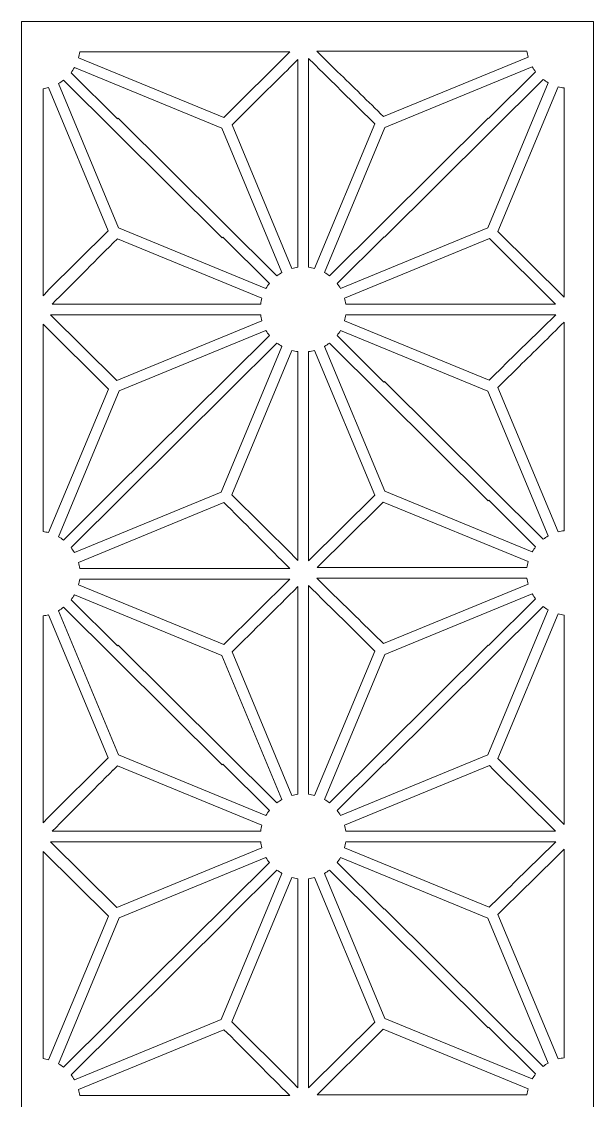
# Model space of a CAD drawing. Header units: centimetres. Extents: x -9 to 6.6, y -13.7 to 14.
# Drawn here: x -8.95 to -1.61, y 0.12 to 13.98 of the extents above; entities that cross this region are included whole.
import ezdxf

# ---------------------------------------------------------------- set-up
doc = ezdxf.new("R2010")
doc.units = ezdxf.units.CM
doc.header["$MEASUREMENT"] = 0
doc.layers.add('layer 1', color=7, linetype='Continuous')

msp = doc.modelspace()

# ---------------------------------------------------------------- linework, layer by layer
at = {"layer": 'layer 1', "color": 177, "lineweight": 9}
for points, knots in [([(-1.61129, 13.97715), (-1.61129, 13.97715), (-1.61129, 13.97714), (-1.61129, 13.97714), (-1.61129, 13.97714), (-1.61129, 13.97714), (-1.61129, 13.21276), (-1.61129, 13.21276), (-1.61129, 13.21276), (-1.61129, 13.21276), (-1.61129, 13.10754), (-1.61129, 13.10754), (-1.61129, 13.10754), (-1.61129, 13.10754), (-1.61129, 12.75012), (-1.61129, 12.75012), (-1.61129, 12.75012), (-1.61129, 12.75012), (-1.61129, 10.67243), (-1.61129, 10.67243), (-1.61129, 10.67243), (-1.61129, 10.67243), (-1.61129, 10.47246), (-1.61129, 10.47246), (-1.61129, 10.47246), (-1.61129, 10.47246), (-1.61129, 10.06116), (-1.61129, 10.06116), (-1.61129, 10.06116), (-1.61129, 10.06116), (-1.61129, 9.86755), (-1.61129, 9.86755), (-1.61129, 9.86755), (-1.61129, 9.86755), (-1.61129, 7.80981), (-1.61129, 7.80981), (-1.61129, 7.80981), (-1.61129, 7.80981), (-1.61129, 7.4524), (-1.61129, 7.4524), (-1.61129, 7.4524), (-1.61129, 7.4524), (-1.61129, 7.34716), (-1.61129, 7.34716), (-1.61129, 7.34716), (-1.61129, 7.34716), (-1.61129, 6.4402), (-1.61129, 6.4402), (-1.61129, 6.4402), (-1.61129, 6.4402), (-1.61129, 6.33498), (-1.61129, 6.33498), (-1.61129, 6.33498), (-1.61129, 6.33498), (-1.61129, 5.97756), (-1.61129, 5.97756), (-1.61129, 5.97756), (-1.61129, 5.97756), (-1.61129, 3.89988), (-1.61129, 3.89988), (-1.61129, 3.89988), (-1.61129, 3.89988), (-1.61129, 3.69991), (-1.61129, 3.69991), (-1.61129, 3.69991), (-1.61129, 3.69991), (-1.61129, 3.28861), (-1.61129, 3.28861), (-1.61129, 3.28861), (-1.61129, 3.28861), (-1.61129, 3.095), (-1.61129, 3.095), (-1.61129, 3.095), (-1.61129, 3.095), (-1.61129, 1.03726), (-1.61129, 1.03726), (-1.61129, 1.03726), (-1.61129, 1.03726), (-1.61129, 0.67984), (-1.61129, 0.67984), (-1.61129, 0.67984), (-1.61129, 0.67984), (-1.61129, 0.57461), (-1.61129, 0.57461), (-1.61129, 0.57461), (-1.61129, 0.57461), (-1.61129, -0.33235), (-1.61129, -0.33235), (-1.61129, -0.33235), (-1.61129, -0.33235), (-1.61129, -0.43758), (-1.61129, -0.43758), (-1.61129, -0.43758), (-1.61129, -0.43758), (-1.61129, -0.795), (-1.61129, -0.795), (-1.61129, -0.795), (-1.61129, -0.795), (-1.61129, -2.87268), (-1.61129, -2.87268), (-1.61129, -2.87268), (-1.61129, -2.87268), (-1.61129, -3.07265), (-1.61129, -3.07265), (-1.61129, -3.07265), (-1.61129, -3.07265), (-1.61129, -3.48395), (-1.61129, -3.48395), (-1.61129, -3.48395), (-1.61129, -3.48395), (-1.61129, -3.67756), (-1.61129, -3.67756), (-1.61129, -3.67756), (-1.61129, -3.67756), (-1.61129, -5.7353), (-1.61129, -5.7353), (-1.61129, -5.7353), (-1.61129, -5.7353), (-1.61129, -6.09272), (-1.61129, -6.09272), (-1.61129, -6.09272), (-1.61129, -6.09272), (-1.61129, -6.19795), (-1.61129, -6.19795), (-1.61129, -6.19795), (-1.61129, -6.19795), (-1.61129, -7.10491), (-1.61129, -7.10491), (-1.61129, -7.10491), (-1.61129, -7.10491), (-1.61129, -7.21014), (-1.61129, -7.21014), (-1.61129, -7.21014), (-1.61129, -7.21014), (-1.61129, -7.56755), (-1.61129, -7.56755), (-1.61129, -7.56755), (-1.61129, -7.56755), (-1.61129, -9.64524), (-1.61129, -9.64524), (-1.61129, -9.64524), (-1.61129, -9.64524), (-1.61129, -9.84521), (-1.61129, -9.84521), (-1.61129, -9.84521), (-1.61129, -9.84521), (-1.61129, -10.26286), (-1.61129, -10.26286), (-1.61129, -10.26286), (-1.61129, -10.26286), (-1.61129, -10.45647), (-1.61129, -10.45647), (-1.61129, -10.45647), (-1.61129, -10.45647), (-1.61129, -12.51421), (-1.61129, -12.51421), (-1.61129, -12.51421), (-1.61129, -12.51421), (-1.61129, -12.87163), (-1.61129, -12.87163), (-1.61129, -12.87163), (-1.61129, -12.87163), (-1.61129, -12.97686), (-1.61129, -12.97686), (-1.61129, -12.97686), (-1.61129, -12.97686), (-1.61129, -13.65199), (-1.61129, -13.65199), (-1.61129, -13.65199), (-1.61129, -13.65199), (-1.61129, -13.65199), (-1.61129, -13.65199), (-1.61129, -13.65199), (-1.61129, -13.65199), (-2.63733, -13.65199), (-2.63733, -13.65199), (-2.63733, -13.65199), (-2.63733, -13.65199), (-2.63733, -13.65199), (-2.63733, -13.65199), (-2.63733, -13.65199), (-2.63733, -13.65199), (-5.00861, -13.65199), (-5.00861, -13.65199), (-5.00861, -13.65199), (-5.00861, -13.65199), (-5.00861, -13.65199), (-5.00861, -13.65199), (-5.00861, -13.65199), (-5.00861, -13.65199), (-5.21008, -13.65199), (-5.21008, -13.65199), (-5.21008, -13.65199), (-5.21008, -13.65199), (-5.21008, -13.65199), (-5.21008, -13.65199), (-5.21008, -13.65199), (-5.21008, -13.65199), (-5.45166, -13.65199), (-5.45166, -13.65199), (-5.45166, -13.65199), (-5.45166, -13.65199), (-5.45166, -13.65199), (-5.45166, -13.65199), (-5.45166, -13.65199), (-5.45166, -13.65199), (-5.65392, -13.65199), (-5.65392, -13.65199), (-5.65392, -13.65199), (-5.65392, -13.65199), (-5.65392, -13.65199), (-5.65392, -13.65199), (-5.65392, -13.65199), (-5.65392, -13.65199), (-8.06065, -13.65199), (-8.06065, -13.65199), (-8.06065, -13.65199), (-8.06065, -13.65199), (-8.06065, -13.65199), (-8.06065, -13.65199), (-8.06065, -13.65199), (-8.06065, -13.65199), (-8.95458, -13.65199), (-8.95458, -13.65199), (-8.95458, -13.65199), (-8.95458, -13.65199), (-8.95458, -13.65199), (-8.95458, -13.65199), (-8.95458, -13.65199), (-8.95458, -13.65199), (-8.95458, -12.78123), (-8.95458, -12.78123), (-8.95458, -12.78123), (-8.95458, -12.78123), (-8.95458, -10.34412), (-8.95458, -10.34412), (-8.95458, -10.34412), (-8.95458, -10.34412), (-8.95458, -10.13921), (-8.95458, -10.13921), (-8.95458, -10.13921), (-8.95458, -10.13921), (-8.95458, -10.11403), (-8.95458, -10.11403), (-8.95458, -10.11403), (-8.95458, -10.11403), (-8.95458, -9.97725), (-8.95458, -9.97725), (-8.95458, -9.97725), (-8.95458, -9.97725), (-8.95458, -9.95568), (-8.95458, -9.95568), (-8.95458, -9.95568), (-8.95458, -9.95568), (-8.95458, -9.76189), (-8.95458, -9.76189), (-8.95458, -9.76189), (-8.95458, -9.76189), (-8.95458, -7.32117), (-8.95458, -7.32117), (-8.95458, -7.32117), (-8.95458, -7.32117), (-8.95458, -6.00232), (-8.95458, -6.00232), (-8.95458, -6.00232), (-8.95458, -6.00232), (-8.95458, -3.56784), (-8.95458, -3.56784), (-8.95458, -3.56784), (-8.95458, -3.56784), (-8.95458, -3.36782), (-8.95458, -3.36782), (-8.95458, -3.36782), (-8.95458, -3.36782), (-8.95458, -3.34264), (-8.95458, -3.34264), (-8.95458, -3.34264), (-8.95458, -3.34264), (-8.95458, -3.20586), (-8.95458, -3.20586), (-8.95458, -3.20586), (-8.95458, -3.20586), (-8.95458, -3.1843), (-8.95458, -3.1843), (-8.95458, -3.1843), (-8.95458, -3.1843), (-8.95458, -2.98933), (-8.95458, -2.98933), (-8.95458, -2.98933), (-8.95458, -2.98933), (-8.95458, -0.54861), (-8.95458, -0.54861), (-8.95458, -0.54861), (-8.95458, -0.54861), (-8.95458, 0.77024), (-8.95458, 0.77024), (-8.95458, 0.77024), (-8.95458, 0.77024), (-8.95458, 3.20355), (-8.95458, 3.20355), (-8.95458, 3.20355), (-8.95458, 3.20355), (-8.95458, 3.40356), (-8.95458, 3.40356), (-8.95458, 3.40356), (-8.95458, 3.40356), (-8.95458, 3.42874), (-8.95458, 3.42874), (-8.95458, 3.42874), (-8.95458, 3.42874), (-8.95458, 3.56552), (-8.95458, 3.56552), (-8.95458, 3.56552), (-8.95458, 3.56552), (-8.95458, 3.58709), (-8.95458, 3.58709), (-8.95458, 3.58709), (-8.95458, 3.58709), (-8.95458, 3.78322), (-8.95458, 3.78322), (-8.95458, 3.78322), (-8.95458, 3.78322), (-8.95458, 6.22395), (-8.95458, 6.22395), (-8.95458, 6.22395), (-8.95458, 6.22395), (-8.95458, 7.54279), (-8.95458, 7.54279), (-8.95458, 7.54279), (-8.95458, 7.54279), (-8.95458, 9.97493), (-8.95458, 9.97493), (-8.95458, 9.97493), (-8.95458, 9.97493), (-8.95458, 10.17495), (-8.95458, 10.17495), (-8.95458, 10.17495), (-8.95458, 10.17495), (-8.95458, 10.20013), (-8.95458, 10.20013), (-8.95458, 10.20013), (-8.95458, 10.20013), (-8.95458, 10.33691), (-8.95458, 10.33691), (-8.95458, 10.33691), (-8.95458, 10.33691), (-8.95458, 10.35847), (-8.95458, 10.35847), (-8.95458, 10.35847), (-8.95458, 10.35847), (-8.95458, 10.55578), (-8.95458, 10.55578), (-8.95458, 10.55578), (-8.95458, 10.55578), (-8.95458, 12.99651), (-8.95458, 12.99651), (-8.95458, 12.99651), (-8.95458, 12.99651), (-8.95458, 13.97714), (-8.95458, 13.97714), (-8.95458, 13.97714), (-8.95458, 13.97714), (-8.95458, 13.97715), (-8.95458, 13.97715), (-8.95458, 13.97715), (-8.95458, 13.97715), (-8.30877, 13.97715), (-8.30877, 13.97715), (-8.30877, 13.97715), (-8.30877, 13.97715), (-8.30877, 13.97714), (-8.30877, 13.97714), (-8.30877, 13.97714), (-8.30877, 13.97714), (-8.1534, 13.97714), (-8.1534, 13.97714), (-8.1534, 13.97714), (-8.1534, 13.97714), (-8.1534, 13.97715), (-8.1534, 13.97715), (-8.1534, 13.97715), (-8.1534, 13.97715), (-7.79361, 13.97715), (-7.79361, 13.97715), (-7.79361, 13.97715), (-7.79361, 13.97715), (-7.79361, 13.97714), (-7.79361, 13.97714), (-7.79361, 13.97714), (-7.79361, 13.97714), (-5.766, 13.97714), (-5.766, 13.97714), (-5.766, 13.97714), (-5.766, 13.97714), (-5.766, 13.97715), (-5.766, 13.97715), (-5.766, 13.97715), (-5.766, 13.97715), (-5.55712, 13.97715), (-5.55712, 13.97715), (-5.55712, 13.97715), (-5.55712, 13.97715), (-5.55712, 13.97714), (-5.55712, 13.97714), (-5.55712, 13.97714), (-5.55712, 13.97714), (-5.40683, 13.97714), (-5.40683, 13.97714), (-5.40683, 13.97714), (-5.40683, 13.97714), (-5.40683, 13.97715), (-5.40683, 13.97715), (-5.40683, 13.97715), (-5.40683, 13.97715), (-5.26914, 13.97715), (-5.26914, 13.97715), (-5.26914, 13.97715), (-5.26914, 13.97715), (-5.26914, 13.97714), (-5.26914, 13.97714), (-5.26914, 13.97714), (-5.26914, 13.97714), (-5.11029, 13.97714), (-5.11029, 13.97714), (-5.11029, 13.97714), (-5.11029, 13.97714), (-5.11029, 13.97715), (-5.11029, 13.97715), (-5.11029, 13.97715), (-5.11029, 13.97715), (-4.91513, 13.97715), (-4.91513, 13.97715), (-4.91513, 13.97715), (-4.91513, 13.97715), (-4.91513, 13.97714), (-4.91513, 13.97714), (-4.91513, 13.97714), (-4.91513, 13.97714), (-2.85423, 13.97714), (-2.85423, 13.97714), (-2.85423, 13.97714), (-2.85423, 13.97714), (-2.85423, 13.97715), (-2.85423, 13.97715), (-2.85423, 13.97715), (-2.85423, 13.97715), (-2.49444, 13.97715), (-2.49444, 13.97715), (-2.49444, 13.97715), (-2.49444, 13.97715), (-2.49444, 13.97714), (-2.49444, 13.97714), (-2.49444, 13.97714), (-2.49444, 13.97714), (-2.37151, 13.97714), (-2.37151, 13.97714), (-2.37151, 13.97714), (-2.37151, 13.97714), (-2.37151, 13.97715), (-2.37151, 13.97715), (-2.37151, 13.97715), (-2.37151, 13.97715), (-1.61129, 13.97715), (-1.61129, 13.97715)], [0, 0, 0, 0, 0.00854701, 0.00854701, 0.00854701, 0.00854701, 0.01709402, 0.01709402, 0.01709402, 0.01709402, 0.02564103, 0.02564103, 0.02564103, 0.02564103, 0.03418803, 0.03418803, 0.03418803, 0.03418803, 0.04273504, 0.04273504, 0.04273504, 0.04273504, 0.05128205, 0.05128205, 0.05128205, 0.05128205, 0.05982906, 0.05982906, 0.05982906, 0.05982906, 0.06837607, 0.06837607, 0.06837607, 0.06837607, 0.07692308, 0.07692308, 0.07692308, 0.07692308, 0.08547009, 0.08547009, 0.08547009, 0.08547009, 0.09401709, 0.09401709, 0.09401709, 0.09401709, 0.1025641, 0.1025641, 0.1025641, 0.1025641, 0.11111111, 0.11111111, 0.11111111, 0.11111111, 0.11965812, 0.11965812, 0.11965812, 0.11965812, 0.12820513, 0.12820513, 0.12820513, 0.12820513, 0.13675214, 0.13675214, 0.13675214, 0.13675214, 0.14529915, 0.14529915, 0.14529915, 0.14529915, 0.15384615, 0.15384615, 0.15384615, 0.15384615, 0.16239316, 0.16239316, 0.16239316, 0.16239316, 0.17094017, 0.17094017, 0.17094017, 0.17094017, 0.17948718, 0.17948718, 0.17948718, 0.17948718, 0.18803419, 0.18803419, 0.18803419, 0.18803419, 0.1965812, 0.1965812, 0.1965812, 0.1965812, 0.20512821, 0.20512821, 0.20512821, 0.20512821, 0.21367521, 0.21367521, 0.21367521, 0.21367521, 0.22222222, 0.22222222, 0.22222222, 0.22222222, 0.23076923, 0.23076923, 0.23076923, 0.23076923, 0.23931624, 0.23931624, 0.23931624, 0.23931624, 0.24786325, 0.24786325, 0.24786325, 0.24786325, 0.25641026, 0.25641026, 0.25641026, 0.25641026, 0.26495726, 0.26495726, 0.26495726, 0.26495726, 0.27350427, 0.27350427, 0.27350427, 0.27350427, 0.28205128, 0.28205128, 0.28205128, 0.28205128, 0.29059829, 0.29059829, 0.29059829, 0.29059829, 0.2991453, 0.2991453, 0.2991453, 0.2991453, 0.30769231, 0.30769231, 0.30769231, 0.30769231, 0.31623932, 0.31623932, 0.31623932, 0.31623932, 0.32478632, 0.32478632, 0.32478632, 0.32478632, 0.33333333, 0.33333333, 0.33333333, 0.33333333, 0.34188034, 0.34188034, 0.34188034, 0.34188034, 0.35042735, 0.35042735, 0.35042735, 0.35042735, 0.35897436, 0.35897436, 0.35897436, 0.35897436, 0.36752137, 0.36752137, 0.36752137, 0.36752137, 0.37606838, 0.37606838, 0.37606838, 0.37606838, 0.38461538, 0.38461538, 0.38461538, 0.38461538, 0.39316239, 0.39316239, 0.39316239, 0.39316239, 0.4017094, 0.4017094, 0.4017094, 0.4017094, 0.41025641, 0.41025641, 0.41025641, 0.41025641, 0.41880342, 0.41880342, 0.41880342, 0.41880342, 0.42735043, 0.42735043, 0.42735043, 0.42735043, 0.43589744, 0.43589744, 0.43589744, 0.43589744, 0.44444444, 0.44444444, 0.44444444, 0.44444444, 0.45299145, 0.45299145, 0.45299145, 0.45299145, 0.46153846, 0.46153846, 0.46153846, 0.46153846, 0.47008547, 0.47008547, 0.47008547, 0.47008547, 0.47863248, 0.47863248, 0.47863248, 0.47863248, 0.48717949, 0.48717949, 0.48717949, 0.48717949, 0.4957265, 0.4957265, 0.4957265, 0.4957265, 0.5042735, 0.5042735, 0.5042735, 0.5042735, 0.51282051, 0.51282051, 0.51282051, 0.51282051, 0.52136752, 0.52136752, 0.52136752, 0.52136752, 0.52991453, 0.52991453, 0.52991453, 0.52991453, 0.53846154, 0.53846154, 0.53846154, 0.53846154, 0.54700855, 0.54700855, 0.54700855, 0.54700855, 0.55555556, 0.55555556, 0.55555556, 0.55555556, 0.56410256, 0.56410256, 0.56410256, 0.56410256, 0.57264957, 0.57264957, 0.57264957, 0.57264957, 0.58119658, 0.58119658, 0.58119658, 0.58119658, 0.58974359, 0.58974359, 0.58974359, 0.58974359, 0.5982906, 0.5982906, 0.5982906, 0.5982906, 0.60683761, 0.60683761, 0.60683761, 0.60683761, 0.61538462, 0.61538462, 0.61538462, 0.61538462, 0.62393162, 0.62393162, 0.62393162, 0.62393162, 0.63247863, 0.63247863, 0.63247863, 0.63247863, 0.64102564, 0.64102564, 0.64102564, 0.64102564, 0.64957265, 0.64957265, 0.64957265, 0.64957265, 0.65811966, 0.65811966, 0.65811966, 0.65811966, 0.66666667, 0.66666667, 0.66666667, 0.66666667, 0.67521368, 0.67521368, 0.67521368, 0.67521368, 0.68376068, 0.68376068, 0.68376068, 0.68376068, 0.69230769, 0.69230769, 0.69230769, 0.69230769, 0.7008547, 0.7008547, 0.7008547, 0.7008547, 0.70940171, 0.70940171, 0.70940171, 0.70940171, 0.71794872, 0.71794872, 0.71794872, 0.71794872, 0.72649573, 0.72649573, 0.72649573, 0.72649573, 0.73504274, 0.73504274, 0.73504274, 0.73504274, 0.74358974, 0.74358974, 0.74358974, 0.74358974, 0.75213675, 0.75213675, 0.75213675, 0.75213675, 0.76068376, 0.76068376, 0.76068376, 0.76068376, 0.76923077, 0.76923077, 0.76923077, 0.76923077, 0.77777778, 0.77777778, 0.77777778, 0.77777778, 0.78632479, 0.78632479, 0.78632479, 0.78632479, 0.79487179, 0.79487179, 0.79487179, 0.79487179, 0.8034188, 0.8034188, 0.8034188, 0.8034188, 0.81196581, 0.81196581, 0.81196581, 0.81196581, 0.82051282, 0.82051282, 0.82051282, 0.82051282, 0.82905983, 0.82905983, 0.82905983, 0.82905983, 0.83760684, 0.83760684, 0.83760684, 0.83760684, 0.84615385, 0.84615385, 0.84615385, 0.84615385, 0.85470085, 0.85470085, 0.85470085, 0.85470085, 0.86324786, 0.86324786, 0.86324786, 0.86324786, 0.87179487, 0.87179487, 0.87179487, 0.87179487, 0.88034188, 0.88034188, 0.88034188, 0.88034188, 0.88888889, 0.88888889, 0.88888889, 0.88888889, 0.8974359, 0.8974359, 0.8974359, 0.8974359, 0.90598291, 0.90598291, 0.90598291, 0.90598291, 0.91452991, 0.91452991, 0.91452991, 0.91452991, 0.92307692, 0.92307692, 0.92307692, 0.92307692, 0.93162393, 0.93162393, 0.93162393, 0.93162393, 0.94017094, 0.94017094, 0.94017094, 0.94017094, 0.94871795, 0.94871795, 0.94871795, 0.94871795, 0.95726496, 0.95726496, 0.95726496, 0.95726496, 0.96581197, 0.96581197, 0.96581197, 0.96581197, 0.97435897, 0.97435897, 0.97435897, 0.97435897, 0.98290598, 0.98290598, 0.98290598, 0.98290598, 1, 1, 1, 1]), ([(-6.35883, 12.74433), (-6.35883, 12.74433), (-5.51002, 13.58754), (-5.51002, 13.58754), (-5.51002, 13.58754), (-5.51002, 13.58754), (-8.20802, 13.58754), (-8.20802, 13.58754), (-8.20802, 13.58754), (-8.21129, 13.56158), (-8.2164, 13.53618), (-8.2232, 13.51148), (-8.2232, 13.51148), (-8.2232, 13.51148), (-6.35883, 12.74433), (-6.35883, 12.74433)], [0, 0, 0, 0, 0.2, 0.2, 0.2, 0.2, 0.4, 0.4, 0.4, 0.4, 0.6, 0.6, 0.6, 0.6, 1, 1, 1, 1]), ([(-2.4649, 13.59786), (-2.46163, 13.57189), (-2.45653, 13.54649), (-2.44973, 13.52179), (-2.44973, 13.52179), (-2.44973, 13.52179), (-4.30819, 12.75707), (-4.30819, 12.75707), (-4.30819, 12.75707), (-4.50258, 12.95047), (-4.69893, 13.14169), (-4.89567, 13.33239), (-4.89567, 13.33239), (-4.89567, 13.33239), (-5.16289, 13.59786), (-5.16289, 13.59786), (-5.16289, 13.59786), (-5.16289, 13.59786), (-2.4649, 13.59786), (-2.4649, 13.59786)], [0, 0, 0, 0, 0.16666667, 0.16666667, 0.16666667, 0.16666667, 0.33333333, 0.33333333, 0.33333333, 0.33333333, 0.5, 0.5, 0.5, 0.5, 0.66666667, 0.66666667, 0.66666667, 0.66666667, 1, 1, 1, 1]), ([(-5.40683, 13.48952), (-5.59177, 13.30393), (-5.77901, 13.11916), (-5.96446, 12.93581), (-5.96446, 12.93581), (-5.96446, 12.93581), (-6.25217, 12.65), (-6.25217, 12.65), (-6.25217, 12.65), (-6.25217, 12.65), (-5.48339, 10.80625), (-5.48339, 10.80625), (-5.48339, 10.80625), (-5.45852, 10.813), (-5.43297, 10.81809), (-5.40683, 10.82133), (-5.40683, 10.82133), (-5.40683, 10.82133), (-5.40683, 13.48952), (-5.40683, 13.48952)], [0, 0, 0, 0, 0.16666667, 0.16666667, 0.16666667, 0.16666667, 0.33333333, 0.33333333, 0.33333333, 0.33333333, 0.5, 0.5, 0.5, 0.5, 0.66666667, 0.66666667, 0.66666667, 0.66666667, 1, 1, 1, 1]), ([(-4.86578, 13.10539), (-5.00126, 13.23817), (-5.13639, 13.37083), (-5.26914, 13.50344), (-5.26914, 13.50344), (-5.26914, 13.50344), (-5.26914, 10.82136), (-5.26914, 10.82136), (-5.26914, 10.82136), (-5.24301, 10.81811), (-5.21744, 10.81305), (-5.19257, 10.80629), (-5.19257, 10.80629), (-5.19257, 10.80629), (-4.41899, 12.66155), (-4.41899, 12.66155), (-4.41899, 12.66155), (-4.41899, 12.66155), (-4.86578, 13.10539), (-4.86578, 13.10539)], [0, 0, 0, 0, 0.16666667, 0.16666667, 0.16666667, 0.16666667, 0.33333333, 0.33333333, 0.33333333, 0.33333333, 0.5, 0.5, 0.5, 0.5, 0.66666667, 0.66666667, 0.66666667, 0.66666667, 1, 1, 1, 1]), ([(-6.38294, 12.6062), (-6.38294, 12.6062), (-8.27595, 13.38514), (-8.27595, 13.38514), (-8.27595, 13.38514), (-8.2889, 13.36262), (-8.30343, 13.34111), (-8.31937, 13.32074), (-8.31937, 13.32074), (-8.31937, 13.32074), (-7.72259, 12.7279), (-7.72259, 12.7279), (-7.72259, 12.7279), (-7.72259, 12.7279), (-7.71428, 12.73616), (-7.71428, 12.73616), (-7.71428, 12.73616), (-7.71428, 12.73616), (-5.67541, 10.71074), (-5.67541, 10.71074), (-5.67541, 10.71074), (-5.6549, 10.72657), (-5.63325, 10.741), (-5.61058, 10.75387), (-5.61058, 10.75387), (-5.61058, 10.75387), (-6.38294, 12.6062), (-6.38294, 12.6062)], [0, 0, 0, 0, 0.125, 0.125, 0.125, 0.125, 0.25, 0.25, 0.25, 0.25, 0.375, 0.375, 0.375, 0.375, 0.5, 0.5, 0.5, 0.5, 0.625, 0.625, 0.625, 0.625, 0.75, 0.75, 0.75, 0.75, 1, 1, 1, 1]), ([(-2.95704, 12.73154), (-2.95704, 12.73154), (-2.35356, 13.33104), (-2.35356, 13.33104), (-2.35356, 13.33104), (-2.3695, 13.35141), (-2.38402, 13.37293), (-2.39698, 13.39545), (-2.39698, 13.39545), (-2.39698, 13.39545), (-4.28848, 12.61713), (-4.28848, 12.61713), (-4.28848, 12.61713), (-4.28848, 12.61713), (-5.06539, 10.75389), (-5.06539, 10.75389), (-5.06539, 10.75389), (-5.04272, 10.74101), (-5.02106, 10.72659), (-5.00056, 10.71075), (-5.00056, 10.71075), (-5.00056, 10.71075), (-2.96169, 12.73616), (-2.96169, 12.73616), (-2.96169, 12.73616), (-2.96169, 12.73616), (-2.95704, 12.73154), (-2.95704, 12.73154)], [0, 0, 0, 0, 0.125, 0.125, 0.125, 0.125, 0.25, 0.25, 0.25, 0.25, 0.375, 0.375, 0.375, 0.375, 0.5, 0.5, 0.5, 0.5, 0.625, 0.625, 0.625, 0.625, 0.75, 0.75, 0.75, 0.75, 1, 1, 1, 1]), ([(-6.36954, 11.20686), (-6.36954, 11.20686), (-6.37785, 11.1986), (-6.37785, 11.1986), (-6.37785, 11.1986), (-6.37785, 11.1986), (-8.41672, 13.22401), (-8.41672, 13.22401), (-8.41672, 13.22401), (-8.43722, 13.20818), (-8.45888, 13.19375), (-8.48155, 13.18089), (-8.48155, 13.18089), (-8.48155, 13.18089), (-7.70919, 11.32856), (-7.70919, 11.32856), (-7.70919, 11.32856), (-7.70919, 11.32856), (-5.81619, 10.54962), (-5.81619, 10.54962), (-5.81619, 10.54962), (-5.80323, 10.57214), (-5.78871, 10.59366), (-5.77277, 10.61403), (-5.77277, 10.61403), (-5.77277, 10.61403), (-6.36954, 11.20686), (-6.36954, 11.20686)], [0, 0, 0, 0, 0.125, 0.125, 0.125, 0.125, 0.25, 0.25, 0.25, 0.25, 0.375, 0.375, 0.375, 0.375, 0.5, 0.5, 0.5, 0.5, 0.625, 0.625, 0.625, 0.625, 0.75, 0.75, 0.75, 0.75, 1, 1, 1, 1]), ([(-2.96828, 11.32794), (-2.96828, 11.32794), (-2.19136, 13.19121), (-2.19136, 13.19121), (-2.19136, 13.19121), (-2.21403, 13.20407), (-2.23569, 13.2185), (-2.2562, 13.23433), (-2.2562, 13.23433), (-2.2562, 13.23433), (-4.29507, 11.20892), (-4.29507, 11.20892), (-4.29507, 11.20892), (-4.29507, 11.20892), (-4.29972, 11.21354), (-4.29972, 11.21354), (-4.29972, 11.21354), (-4.29972, 11.21354), (-4.9032, 10.61403), (-4.9032, 10.61403), (-4.9032, 10.61403), (-4.88727, 10.59366), (-4.87274, 10.57215), (-4.85979, 10.54963), (-4.85979, 10.54963), (-4.85979, 10.54963), (-2.96828, 11.32794), (-2.96828, 11.32794)], [0, 0, 0, 0, 0.125, 0.125, 0.125, 0.125, 0.25, 0.25, 0.25, 0.25, 0.375, 0.375, 0.375, 0.375, 0.5, 0.5, 0.5, 0.5, 0.625, 0.625, 0.625, 0.625, 0.75, 0.75, 0.75, 0.75, 1, 1, 1, 1]), ([(-8.67921, 10.45387), (-8.67921, 10.45387), (-8.67921, 13.1142), (-8.67921, 13.1142), (-8.67921, 13.1142), (-8.65519, 13.11745), (-8.63166, 13.12224), (-8.60873, 13.12847), (-8.60873, 13.12847), (-8.60873, 13.12847), (-7.84138, 11.28817), (-7.84138, 11.28817), (-7.84138, 11.28817), (-7.84138, 11.28817), (-8.61584, 10.51986), (-8.61584, 10.51986), (-8.61584, 10.51986), (-8.61584, 10.51986), (-8.61551, 10.51856), (-8.61551, 10.51856), (-8.61551, 10.51856), (-8.61551, 10.51856), (-8.67921, 10.45387), (-8.67921, 10.45387)], [0, 0, 0, 0, 0.14285714, 0.14285714, 0.14285714, 0.14285714, 0.28571429, 0.28571429, 0.28571429, 0.28571429, 0.42857143, 0.42857143, 0.42857143, 0.42857143, 0.57142857, 0.57142857, 0.57142857, 0.57142857, 0.71428571, 0.71428571, 0.71428571, 0.71428571, 1, 1, 1, 1]), ([(-2.83883, 11.28097), (-2.83883, 11.28097), (-2.06417, 13.13883), (-2.06417, 13.13883), (-2.06417, 13.13883), (-2.03931, 13.13208), (-2.01375, 13.12699), (-1.98761, 13.12375), (-1.98761, 13.12375), (-1.98761, 13.12375), (-1.98761, 10.43537), (-1.98761, 10.43537), (-1.98761, 10.43537), (-1.98761, 10.43537), (-2.83883, 11.28097), (-2.83883, 11.28097)], [0, 0, 0, 0, 0.2, 0.2, 0.2, 0.2, 0.4, 0.4, 0.4, 0.4, 0.6, 0.6, 0.6, 0.6, 1, 1, 1, 1]), ([(-7.72295, 11.18617), (-7.72295, 11.18617), (-7.77653, 11.13263), (-7.77653, 11.13263), (-7.77653, 11.13263), (-7.77653, 11.13263), (-7.77705, 11.13388), (-7.77705, 11.13388), (-7.77705, 11.13388), (-8.03941, 10.87325), (-8.3009, 10.606), (-8.56222, 10.34722), (-8.56222, 10.34722), (-8.56222, 10.34722), (-5.88411, 10.34722), (-5.88411, 10.34722), (-5.88411, 10.34722), (-5.88085, 10.37319), (-5.87574, 10.39858), (-5.86894, 10.42329), (-5.86894, 10.42329), (-5.86894, 10.42329), (-7.72295, 11.18617), (-7.72295, 11.18617)], [0, 0, 0, 0, 0.14285714, 0.14285714, 0.14285714, 0.14285714, 0.28571429, 0.28571429, 0.28571429, 0.28571429, 0.42857143, 0.42857143, 0.42857143, 0.42857143, 0.57142857, 0.57142857, 0.57142857, 0.57142857, 0.71428571, 0.71428571, 0.71428571, 0.71428571, 1, 1, 1, 1]), ([(-2.94525, 11.18937), (-2.94525, 11.18937), (-4.80704, 10.42328), (-4.80704, 10.42328), (-4.80704, 10.42328), (-4.80024, 10.39858), (-4.79513, 10.37319), (-4.79186, 10.34722), (-4.79186, 10.34722), (-4.79186, 10.34722), (-2.09751, 10.34722), (-2.09751, 10.34722), (-2.09751, 10.34722), (-2.09751, 10.34722), (-2.94525, 11.18937), (-2.94525, 11.18937)], [0, 0, 0, 0, 0.2, 0.2, 0.2, 0.2, 0.4, 0.4, 0.4, 0.4, 0.6, 0.6, 0.6, 0.6, 1, 1, 1, 1]), ([(-7.7333, 9.36724), (-7.7333, 9.36724), (-8.58211, 10.21044), (-8.58211, 10.21044), (-8.58211, 10.21044), (-8.58211, 10.21044), (-5.88411, 10.21044), (-5.88411, 10.21044), (-5.88411, 10.21044), (-5.88085, 10.18448), (-5.87573, 10.15908), (-5.86893, 10.13438), (-5.86893, 10.13438), (-5.86893, 10.13438), (-7.7333, 9.36724), (-7.7333, 9.36724)], [0, 0, 0, 0, 0.2, 0.2, 0.2, 0.2, 0.4, 0.4, 0.4, 0.4, 0.6, 0.6, 0.6, 0.6, 1, 1, 1, 1]), ([(-2.95018, 9.37032), (-2.72494, 9.59445), (-2.49705, 9.81563), (-2.26898, 10.03649), (-2.26898, 10.03649), (-2.26898, 10.03649), (-2.09386, 10.21044), (-2.09386, 10.21044), (-2.09386, 10.21044), (-2.09386, 10.21044), (-4.79186, 10.21044), (-4.79186, 10.21044), (-4.79186, 10.21044), (-4.79513, 10.18448), (-4.80023, 10.15908), (-4.80703, 10.13438), (-4.80703, 10.13438), (-4.80703, 10.13438), (-2.95018, 9.37032), (-2.95018, 9.37032)], [0, 0, 0, 0, 0.16666667, 0.16666667, 0.16666667, 0.16666667, 0.33333333, 0.33333333, 0.33333333, 0.33333333, 0.5, 0.5, 0.5, 0.5, 0.66666667, 0.66666667, 0.66666667, 0.66666667, 1, 1, 1, 1]), ([(-8.67921, 7.42508), (-8.67921, 7.42508), (-8.67921, 10.08825), (-8.67921, 10.08825), (-8.67921, 10.08825), (-8.67921, 10.08825), (-7.83996, 9.25454), (-7.83996, 9.25454), (-7.83996, 9.25454), (-7.83996, 9.25454), (-8.60874, 7.41079), (-8.60874, 7.41079), (-8.60874, 7.41079), (-8.63168, 7.41701), (-8.65519, 7.42183), (-8.67921, 7.42508)], [0, 0, 0, 0, 0.2, 0.2, 0.2, 0.2, 0.4, 0.4, 0.4, 0.4, 0.6, 0.6, 0.6, 0.6, 1, 1, 1, 1]), ([(-7.69995, 9.23291), (-7.69995, 9.23291), (-8.48155, 7.35841), (-8.48155, 7.35841), (-8.48155, 7.35841), (-8.45888, 7.34554), (-8.43723, 7.33111), (-8.41672, 7.31528), (-8.41672, 7.31528), (-8.41672, 7.31528), (-7.81071, 7.9173), (-7.81071, 7.9173), (-7.81071, 7.9173), (-7.81071, 7.9173), (-7.81164, 7.91822), (-7.81164, 7.91822), (-7.81164, 7.91822), (-7.81164, 7.91822), (-5.77276, 9.94364), (-5.77276, 9.94364), (-5.77276, 9.94364), (-5.7887, 9.96401), (-5.80323, 9.98552), (-5.81618, 10.00804), (-5.81618, 10.00804), (-5.81618, 10.00804), (-7.69995, 9.23291), (-7.69995, 9.23291)], [0, 0, 0, 0, 0.125, 0.125, 0.125, 0.125, 0.25, 0.25, 0.25, 0.25, 0.375, 0.375, 0.375, 0.375, 0.5, 0.5, 0.5, 0.5, 0.625, 0.625, 0.625, 0.625, 0.75, 0.75, 0.75, 0.75, 1, 1, 1, 1]), ([(-4.30086, 9.34526), (-4.30086, 9.34526), (-4.29507, 9.35101), (-4.29507, 9.35101), (-4.29507, 9.35101), (-4.29507, 9.35101), (-2.2562, 7.32561), (-2.2562, 7.32561), (-2.2562, 7.32561), (-2.2357, 7.34144), (-2.21404, 7.35587), (-2.19137, 7.36874), (-2.19137, 7.36874), (-2.19137, 7.36874), (-2.96714, 9.22925), (-2.96714, 9.22925), (-2.96714, 9.22925), (-2.96714, 9.22925), (-4.85978, 10.00804), (-4.85978, 10.00804), (-4.85978, 10.00804), (-4.87274, 9.98552), (-4.88726, 9.964), (-4.9032, 9.94363), (-4.9032, 9.94363), (-4.9032, 9.94363), (-4.30086, 9.34526), (-4.30086, 9.34526)], [0, 0, 0, 0, 0.125, 0.125, 0.125, 0.125, 0.25, 0.25, 0.25, 0.25, 0.375, 0.375, 0.375, 0.375, 0.5, 0.5, 0.5, 0.5, 0.625, 0.625, 0.625, 0.625, 0.75, 0.75, 0.75, 0.75, 1, 1, 1, 1]), ([(-2.56603, 9.54635), (-2.56603, 9.54635), (-2.80384, 9.31011), (-2.80384, 9.31011), (-2.80384, 9.31011), (-2.80384, 9.31011), (-2.8035, 9.30996), (-2.8035, 9.30996), (-2.8035, 9.30996), (-2.8035, 9.30996), (-2.83768, 9.2762), (-2.83768, 9.2762), (-2.83768, 9.2762), (-2.83768, 9.2762), (-2.06419, 7.42115), (-2.06419, 7.42115), (-2.06419, 7.42115), (-2.03932, 7.4279), (-2.01375, 7.43297), (-1.98761, 7.43621), (-1.98761, 7.43621), (-1.98761, 7.43621), (-1.98761, 10.11603), (-1.98761, 10.11603), (-1.98761, 10.11603), (-2.17754, 9.92631), (-2.37233, 9.7365), (-2.56603, 9.54635)], [0, 0, 0, 0, 0.125, 0.125, 0.125, 0.125, 0.25, 0.25, 0.25, 0.25, 0.375, 0.375, 0.375, 0.375, 0.5, 0.5, 0.5, 0.5, 0.625, 0.625, 0.625, 0.625, 0.75, 0.75, 0.75, 0.75, 1, 1, 1, 1]), ([(-6.28142, 9.24491), (-6.28142, 9.24491), (-6.28049, 9.24398), (-6.28049, 9.24398), (-6.28049, 9.24398), (-6.28049, 9.24398), (-8.31936, 7.21857), (-8.31936, 7.21857), (-8.31936, 7.21857), (-8.30342, 7.1982), (-8.2889, 7.17668), (-8.27594, 7.15416), (-8.27594, 7.15416), (-8.27594, 7.15416), (-6.39218, 7.92929), (-6.39218, 7.92929), (-6.39218, 7.92929), (-6.39218, 7.92929), (-5.61058, 9.80379), (-5.61058, 9.80379), (-5.61058, 9.80379), (-5.63325, 9.81666), (-5.65491, 9.83108), (-5.67541, 9.84692), (-5.67541, 9.84692), (-5.67541, 9.84692), (-6.28142, 9.24491), (-6.28142, 9.24491)], [0, 0, 0, 0, 0.125, 0.125, 0.125, 0.125, 0.25, 0.25, 0.25, 0.25, 0.375, 0.375, 0.375, 0.375, 0.5, 0.5, 0.5, 0.5, 0.625, 0.625, 0.625, 0.625, 0.75, 0.75, 0.75, 0.75, 1, 1, 1, 1]), ([(-4.28962, 7.94327), (-4.28962, 7.94327), (-2.39697, 7.16448), (-2.39697, 7.16448), (-2.39697, 7.16448), (-2.38402, 7.187), (-2.36949, 7.20851), (-2.35355, 7.22888), (-2.35355, 7.22888), (-2.35355, 7.22888), (-2.9559, 7.82726), (-2.9559, 7.82726), (-2.9559, 7.82726), (-2.9559, 7.82726), (-2.96169, 7.82151), (-2.96169, 7.82151), (-2.96169, 7.82151), (-2.96169, 7.82151), (-5.00056, 9.84692), (-5.00056, 9.84692), (-5.00056, 9.84692), (-5.02107, 9.83109), (-5.04273, 9.81666), (-5.0654, 9.80379), (-5.0654, 9.80379), (-5.0654, 9.80379), (-4.28962, 7.94327), (-4.28962, 7.94327)], [0, 0, 0, 0, 0.125, 0.125, 0.125, 0.125, 0.25, 0.25, 0.25, 0.25, 0.375, 0.375, 0.375, 0.375, 0.5, 0.5, 0.5, 0.5, 0.625, 0.625, 0.625, 0.625, 0.75, 0.75, 0.75, 0.75, 1, 1, 1, 1]), ([(-5.47629, 7.1244), (-5.47629, 7.1244), (-5.47662, 7.1231), (-5.47662, 7.1231), (-5.47662, 7.1231), (-5.47662, 7.1231), (-5.40683, 7.05223), (-5.40683, 7.05223), (-5.40683, 7.05223), (-5.40683, 7.05223), (-5.40683, 9.73631), (-5.40683, 9.73631), (-5.40683, 9.73631), (-5.43297, 9.73956), (-5.45854, 9.74462), (-5.4834, 9.75138), (-5.4834, 9.75138), (-5.4834, 9.75138), (-6.25616, 7.89808), (-6.25616, 7.89808), (-6.25616, 7.89808), (-6.25616, 7.89808), (-5.47629, 7.1244), (-5.47629, 7.1244)], [0, 0, 0, 0, 0.14285714, 0.14285714, 0.14285714, 0.14285714, 0.28571429, 0.28571429, 0.28571429, 0.28571429, 0.42857143, 0.42857143, 0.42857143, 0.42857143, 0.57142857, 0.57142857, 0.57142857, 0.57142857, 0.71428571, 0.71428571, 0.71428571, 0.71428571, 1, 1, 1, 1]), ([(-4.41793, 7.89356), (-4.41793, 7.89356), (-5.19259, 9.75141), (-5.19259, 9.75141), (-5.19259, 9.75141), (-5.21745, 9.74466), (-5.24301, 9.73958), (-5.26914, 9.73634), (-5.26914, 9.73634), (-5.26914, 9.73634), (-5.26914, 7.04796), (-5.26914, 7.04796), (-5.26914, 7.04796), (-5.26914, 7.04796), (-4.41793, 7.89356), (-4.41793, 7.89356)], [0, 0, 0, 0, 0.2, 0.2, 0.2, 0.2, 0.4, 0.4, 0.4, 0.4, 0.6, 0.6, 0.6, 0.6, 1, 1, 1, 1]), ([(-6.35617, 7.79607), (-6.35617, 7.79607), (-8.22319, 7.02782), (-8.22319, 7.02782), (-8.22319, 7.02782), (-8.21639, 7.00312), (-8.21129, 6.97773), (-8.20802, 6.95176), (-8.20802, 6.95176), (-8.20802, 6.95176), (-5.51135, 6.95176), (-5.51135, 6.95176), (-5.51135, 6.95176), (-5.77884, 7.21625), (-6.04651, 7.48998), (-6.31508, 7.75678), (-6.31508, 7.75678), (-6.31508, 7.75678), (-6.3156, 7.75554), (-6.3156, 7.75554), (-6.3156, 7.75554), (-6.3156, 7.75554), (-6.35617, 7.79607), (-6.35617, 7.79607)], [0, 0, 0, 0, 0.14285714, 0.14285714, 0.14285714, 0.14285714, 0.28571429, 0.28571429, 0.28571429, 0.28571429, 0.42857143, 0.42857143, 0.42857143, 0.42857143, 0.57142857, 0.57142857, 0.57142857, 0.57142857, 0.71428571, 0.71428571, 0.71428571, 0.71428571, 1, 1, 1, 1]), ([(-4.31033, 7.80374), (-4.31033, 7.80374), (-2.44972, 7.03814), (-2.44972, 7.03814), (-2.44972, 7.03814), (-2.45652, 7.01344), (-2.46163, 6.98804), (-2.4649, 6.96208), (-2.4649, 6.96208), (-2.4649, 6.96208), (-5.15925, 6.96208), (-5.15925, 6.96208), (-5.15925, 6.96208), (-5.15925, 6.96208), (-4.36042, 7.75564), (-4.36042, 7.75564), (-4.36042, 7.75564), (-4.36042, 7.75564), (-4.36001, 7.75467), (-4.36001, 7.75467), (-4.36001, 7.75467), (-4.36001, 7.75467), (-4.31033, 7.80374), (-4.31033, 7.80374)], [0, 0, 0, 0, 0.14285714, 0.14285714, 0.14285714, 0.14285714, 0.28571429, 0.28571429, 0.28571429, 0.28571429, 0.42857143, 0.42857143, 0.42857143, 0.42857143, 0.57142857, 0.57142857, 0.57142857, 0.57142857, 0.71428571, 0.71428571, 0.71428571, 0.71428571, 1, 1, 1, 1]), ([(-6.35883, 5.97178), (-6.35883, 5.97178), (-5.51002, 6.81498), (-5.51002, 6.81498), (-5.51002, 6.81498), (-5.51002, 6.81498), (-8.20802, 6.81498), (-8.20802, 6.81498), (-8.20802, 6.81498), (-8.21129, 6.78902), (-8.2164, 6.76362), (-8.2232, 6.73892), (-8.2232, 6.73892), (-8.2232, 6.73892), (-6.35883, 5.97178), (-6.35883, 5.97178)], [0, 0, 0, 0, 0.2, 0.2, 0.2, 0.2, 0.4, 0.4, 0.4, 0.4, 0.6, 0.6, 0.6, 0.6, 1, 1, 1, 1]), ([(-2.4649, 6.8253), (-2.46163, 6.79933), (-2.45653, 6.77393), (-2.44973, 6.74923), (-2.44973, 6.74923), (-2.44973, 6.74923), (-4.30736, 5.98486), (-4.30736, 5.98486), (-4.30736, 5.98486), (-4.51791, 6.19434), (-4.73076, 6.40127), (-4.9439, 6.60775), (-4.9439, 6.60775), (-4.9439, 6.60775), (-5.16289, 6.8253), (-5.16289, 6.8253), (-5.16289, 6.8253), (-5.16289, 6.8253), (-2.4649, 6.8253), (-2.4649, 6.8253)], [0, 0, 0, 0, 0.16666667, 0.16666667, 0.16666667, 0.16666667, 0.33333333, 0.33333333, 0.33333333, 0.33333333, 0.5, 0.5, 0.5, 0.5, 0.66666667, 0.66666667, 0.66666667, 0.66666667, 1, 1, 1, 1]), ([(-5.40683, 6.71697), (-5.68803, 6.43478), (-5.97455, 6.15447), (-6.252, 5.87821), (-6.252, 5.87821), (-6.252, 5.87821), (-5.48339, 4.03486), (-5.48339, 4.03486), (-5.48339, 4.03486), (-5.45852, 4.04162), (-5.43297, 4.0467), (-5.40683, 4.04995), (-5.40683, 4.04995), (-5.40683, 4.04995), (-5.40683, 6.71697), (-5.40683, 6.71697)], [0, 0, 0, 0, 0.2, 0.2, 0.2, 0.2, 0.4, 0.4, 0.4, 0.4, 0.6, 0.6, 0.6, 0.6, 1, 1, 1, 1]), ([(-4.77769, 6.24649), (-4.94259, 6.40813), (-5.10763, 6.56953), (-5.26914, 6.73088), (-5.26914, 6.73088), (-5.26914, 6.73088), (-5.26914, 4.04997), (-5.26914, 4.04997), (-5.26914, 4.04997), (-5.24301, 4.04673), (-5.21744, 4.04166), (-5.19257, 4.03491), (-5.19257, 4.03491), (-5.19257, 4.03491), (-4.41899, 5.89016), (-4.41899, 5.89016), (-4.41899, 5.89016), (-4.41899, 5.89016), (-4.77769, 6.24649), (-4.77769, 6.24649)], [0, 0, 0, 0, 0.16666667, 0.16666667, 0.16666667, 0.16666667, 0.33333333, 0.33333333, 0.33333333, 0.33333333, 0.5, 0.5, 0.5, 0.5, 0.66666667, 0.66666667, 0.66666667, 0.66666667, 1, 1, 1, 1]), ([(-6.38235, 5.8334), (-6.38235, 5.8334), (-8.27595, 6.61258), (-8.27595, 6.61258), (-8.27595, 6.61258), (-8.2889, 6.59006), (-8.30343, 6.56855), (-8.31937, 6.54818), (-8.31937, 6.54818), (-8.31937, 6.54818), (-7.72318, 5.95593), (-7.72318, 5.95593), (-7.72318, 5.95593), (-7.72318, 5.95593), (-7.71428, 5.96477), (-7.71428, 5.96477), (-7.71428, 5.96477), (-7.71428, 5.96477), (-5.67541, 3.93936), (-5.67541, 3.93936), (-5.67541, 3.93936), (-5.6549, 3.95519), (-5.63325, 3.96962), (-5.61058, 3.98248), (-5.61058, 3.98248), (-5.61058, 3.98248), (-6.38235, 5.8334), (-6.38235, 5.8334)], [0, 0, 0, 0, 0.125, 0.125, 0.125, 0.125, 0.25, 0.25, 0.25, 0.25, 0.375, 0.375, 0.375, 0.375, 0.5, 0.5, 0.5, 0.5, 0.625, 0.625, 0.625, 0.625, 0.75, 0.75, 0.75, 0.75, 1, 1, 1, 1]), ([(-2.95645, 5.95957), (-2.95645, 5.95957), (-2.35356, 6.55849), (-2.35356, 6.55849), (-2.35356, 6.55849), (-2.3695, 6.57885), (-2.38402, 6.60037), (-2.39698, 6.62289), (-2.39698, 6.62289), (-2.39698, 6.62289), (-4.28907, 5.84433), (-4.28907, 5.84433), (-4.28907, 5.84433), (-4.28907, 5.84433), (-5.06539, 3.9825), (-5.06539, 3.9825), (-5.06539, 3.9825), (-5.04272, 3.96963), (-5.02106, 3.95521), (-5.00056, 3.93937), (-5.00056, 3.93937), (-5.00056, 3.93937), (-2.96169, 5.96478), (-2.96169, 5.96478), (-2.96169, 5.96478), (-2.96169, 5.96478), (-2.95645, 5.95957), (-2.95645, 5.95957)], [0, 0, 0, 0, 0.125, 0.125, 0.125, 0.125, 0.25, 0.25, 0.25, 0.25, 0.375, 0.375, 0.375, 0.375, 0.5, 0.5, 0.5, 0.5, 0.625, 0.625, 0.625, 0.625, 0.75, 0.75, 0.75, 0.75, 1, 1, 1, 1]), ([(-6.36895, 4.43489), (-6.36895, 4.43489), (-6.37785, 4.42605), (-6.37785, 4.42605), (-6.37785, 4.42605), (-6.37785, 4.42605), (-8.41672, 6.45146), (-8.41672, 6.45146), (-8.41672, 6.45146), (-8.43722, 6.43562), (-8.45888, 6.4212), (-8.48155, 6.40833), (-8.48155, 6.40833), (-8.48155, 6.40833), (-7.70978, 4.55742), (-7.70978, 4.55742), (-7.70978, 4.55742), (-7.70978, 4.55742), (-5.81619, 3.77824), (-5.81619, 3.77824), (-5.81619, 3.77824), (-5.80323, 3.80076), (-5.78871, 3.82228), (-5.77277, 3.84265), (-5.77277, 3.84265), (-5.77277, 3.84265), (-6.36895, 4.43489), (-6.36895, 4.43489)], [0, 0, 0, 0, 0.125, 0.125, 0.125, 0.125, 0.25, 0.25, 0.25, 0.25, 0.375, 0.375, 0.375, 0.375, 0.5, 0.5, 0.5, 0.5, 0.625, 0.625, 0.625, 0.625, 0.75, 0.75, 0.75, 0.75, 1, 1, 1, 1]), ([(-2.96769, 4.5568), (-2.96769, 4.5568), (-2.19136, 6.41865), (-2.19136, 6.41865), (-2.19136, 6.41865), (-2.21403, 6.43151), (-2.23569, 6.44594), (-2.2562, 6.46177), (-2.2562, 6.46177), (-2.2562, 6.46177), (-4.29507, 4.43636), (-4.29507, 4.43636), (-4.29507, 4.43636), (-4.29507, 4.43636), (-4.30031, 4.44156), (-4.30031, 4.44156), (-4.30031, 4.44156), (-4.30031, 4.44156), (-4.9032, 3.84264), (-4.9032, 3.84264), (-4.9032, 3.84264), (-4.88727, 3.82227), (-4.87274, 3.80076), (-4.85979, 3.77824), (-4.85979, 3.77824), (-4.85979, 3.77824), (-2.96769, 4.5568), (-2.96769, 4.5568)], [0, 0, 0, 0, 0.125, 0.125, 0.125, 0.125, 0.25, 0.25, 0.25, 0.25, 0.375, 0.375, 0.375, 0.375, 0.5, 0.5, 0.5, 0.5, 0.625, 0.625, 0.625, 0.625, 0.75, 0.75, 0.75, 0.75, 1, 1, 1, 1]), ([(-8.67921, 3.68249), (-8.67921, 3.68249), (-8.67921, 6.34164), (-8.67921, 6.34164), (-8.67921, 6.34164), (-8.65519, 6.3449), (-8.63166, 6.34969), (-8.60873, 6.35592), (-8.60873, 6.35592), (-8.60873, 6.35592), (-7.84173, 4.51644), (-7.84173, 4.51644), (-7.84173, 4.51644), (-7.84173, 4.51644), (-8.61584, 3.74847), (-8.61584, 3.74847), (-8.61584, 3.74847), (-8.61584, 3.74847), (-8.61551, 3.74718), (-8.61551, 3.74718), (-8.61551, 3.74718), (-8.61551, 3.74718), (-8.67921, 3.68249), (-8.67921, 3.68249)], [0, 0, 0, 0, 0.14285714, 0.14285714, 0.14285714, 0.14285714, 0.28571429, 0.28571429, 0.28571429, 0.28571429, 0.42857143, 0.42857143, 0.42857143, 0.42857143, 0.57142857, 0.57142857, 0.57142857, 0.57142857, 0.71428571, 0.71428571, 0.71428571, 0.71428571, 1, 1, 1, 1]), ([(-2.83883, 4.50841), (-2.83883, 4.50841), (-2.06417, 6.36627), (-2.06417, 6.36627), (-2.06417, 6.36627), (-2.03931, 6.35952), (-2.01375, 6.35443), (-1.98761, 6.35119), (-1.98761, 6.35119), (-1.98761, 6.35119), (-1.98761, 3.66281), (-1.98761, 3.66281), (-1.98761, 3.66281), (-1.98761, 3.66281), (-2.83883, 4.50841), (-2.83883, 4.50841)], [0, 0, 0, 0, 0.2, 0.2, 0.2, 0.2, 0.4, 0.4, 0.4, 0.4, 0.6, 0.6, 0.6, 0.6, 1, 1, 1, 1]), ([(-7.72212, 4.41444), (-7.72212, 4.41444), (-7.77653, 4.36008), (-7.77653, 4.36008), (-7.77653, 4.36008), (-7.77653, 4.36008), (-7.77705, 4.36132), (-7.77705, 4.36132), (-7.77705, 4.36132), (-8.03902, 4.10108), (-8.30011, 3.83425), (-8.56103, 3.57584), (-8.56103, 3.57584), (-8.56103, 3.57584), (-5.88411, 3.57584), (-5.88411, 3.57584), (-5.88411, 3.57584), (-5.88085, 3.6018), (-5.87574, 3.6272), (-5.86894, 3.6519), (-5.86894, 3.6519), (-5.86894, 3.6519), (-7.72212, 4.41444), (-7.72212, 4.41444)], [0, 0, 0, 0, 0.14285714, 0.14285714, 0.14285714, 0.14285714, 0.28571429, 0.28571429, 0.28571429, 0.28571429, 0.42857143, 0.42857143, 0.42857143, 0.42857143, 0.57142857, 0.57142857, 0.57142857, 0.57142857, 0.71428571, 0.71428571, 0.71428571, 0.71428571, 1, 1, 1, 1]), ([(-2.89666, 4.36972), (-2.89666, 4.36972), (-2.89675, 4.36952), (-2.89675, 4.36952), (-2.89675, 4.36952), (-2.89675, 4.36952), (-2.94565, 4.41782), (-2.94565, 4.41782), (-2.94565, 4.41782), (-2.94565, 4.41782), (-4.80704, 3.6519), (-4.80704, 3.6519), (-4.80704, 3.6519), (-4.80024, 3.6272), (-4.79513, 3.6018), (-4.79186, 3.57584), (-4.79186, 3.57584), (-4.79186, 3.57584), (-2.09751, 3.57584), (-2.09751, 3.57584), (-2.09751, 3.57584), (-2.09751, 3.57584), (-2.89666, 4.36972), (-2.89666, 4.36972)], [0, 0, 0, 0, 0.14285714, 0.14285714, 0.14285714, 0.14285714, 0.28571429, 0.28571429, 0.28571429, 0.28571429, 0.42857143, 0.42857143, 0.42857143, 0.42857143, 0.57142857, 0.57142857, 0.57142857, 0.57142857, 0.71428571, 0.71428571, 0.71428571, 0.71428571, 1, 1, 1, 1]), ([(-7.7333, 2.59585), (-7.7333, 2.59585), (-8.58211, 3.43906), (-8.58211, 3.43906), (-8.58211, 3.43906), (-8.58211, 3.43906), (-5.88411, 3.43906), (-5.88411, 3.43906), (-5.88411, 3.43906), (-5.88085, 3.4131), (-5.87573, 3.3877), (-5.86893, 3.363), (-5.86893, 3.363), (-5.86893, 3.363), (-7.7333, 2.59585), (-7.7333, 2.59585)], [0, 0, 0, 0, 0.2, 0.2, 0.2, 0.2, 0.4, 0.4, 0.4, 0.4, 0.6, 0.6, 0.6, 0.6, 1, 1, 1, 1]), ([(-2.94935, 2.59859), (-2.73994, 2.80695), (-2.52824, 3.01277), (-2.31625, 3.21815), (-2.31625, 3.21815), (-2.31625, 3.21815), (-2.09386, 3.43906), (-2.09386, 3.43906), (-2.09386, 3.43906), (-2.09386, 3.43906), (-4.79186, 3.43906), (-4.79186, 3.43906), (-4.79186, 3.43906), (-4.79513, 3.41309), (-4.80023, 3.38769), (-4.80703, 3.36299), (-4.80703, 3.36299), (-4.80703, 3.36299), (-2.94935, 2.59859), (-2.94935, 2.59859)], [0, 0, 0, 0, 0.16666667, 0.16666667, 0.16666667, 0.16666667, 0.33333333, 0.33333333, 0.33333333, 0.33333333, 0.5, 0.5, 0.5, 0.5, 0.66666667, 0.66666667, 0.66666667, 0.66666667, 1, 1, 1, 1]), ([(-2.47291, 2.8663), (-2.47291, 2.8663), (-2.83777, 2.50385), (-2.83777, 2.50385), (-2.83777, 2.50385), (-2.83777, 2.50385), (-2.06419, 0.64859), (-2.06419, 0.64859), (-2.06419, 0.64859), (-2.03932, 0.65535), (-2.01375, 0.66041), (-1.98761, 0.66366), (-1.98761, 0.66366), (-1.98761, 0.66366), (-1.98761, 3.34465), (-1.98761, 3.34465), (-1.98761, 3.34465), (-2.14712, 3.18531), (-2.31006, 3.02591), (-2.47291, 2.8663)], [0, 0, 0, 0, 0.16666667, 0.16666667, 0.16666667, 0.16666667, 0.33333333, 0.33333333, 0.33333333, 0.33333333, 0.5, 0.5, 0.5, 0.5, 0.66666667, 0.66666667, 0.66666667, 0.66666667, 1, 1, 1, 1]), ([(-8.67921, 0.65252), (-8.67921, 0.65252), (-8.67921, 3.31569), (-8.67921, 3.31569), (-8.67921, 3.31569), (-8.67921, 3.31569), (-7.83996, 2.48198), (-7.83996, 2.48198), (-7.83996, 2.48198), (-7.83996, 2.48198), (-8.60874, 0.63823), (-8.60874, 0.63823), (-8.60874, 0.63823), (-8.63168, 0.64446), (-8.65519, 0.64927), (-8.67921, 0.65252)], [0, 0, 0, 0, 0.2, 0.2, 0.2, 0.2, 0.4, 0.4, 0.4, 0.4, 0.6, 0.6, 0.6, 0.6, 1, 1, 1, 1]), ([(-7.69936, 2.46177), (-7.69936, 2.46177), (-8.48155, 0.58585), (-8.48155, 0.58585), (-8.48155, 0.58585), (-8.45888, 0.57298), (-8.43723, 0.55856), (-8.41672, 0.54272), (-8.41672, 0.54272), (-8.41672, 0.54272), (-7.81012, 1.14532), (-7.81012, 1.14532), (-7.81012, 1.14532), (-7.81012, 1.14532), (-7.81164, 1.14684), (-7.81164, 1.14684), (-7.81164, 1.14684), (-7.81164, 1.14684), (-5.77276, 3.17226), (-5.77276, 3.17226), (-5.77276, 3.17226), (-5.7887, 3.19263), (-5.80323, 3.21414), (-5.81618, 3.23666), (-5.81618, 3.23666), (-5.81618, 3.23666), (-7.69936, 2.46177), (-7.69936, 2.46177)], [0, 0, 0, 0, 0.125, 0.125, 0.125, 0.125, 0.25, 0.25, 0.25, 0.25, 0.375, 0.375, 0.375, 0.375, 0.5, 0.5, 0.5, 0.5, 0.625, 0.625, 0.625, 0.625, 0.75, 0.75, 0.75, 0.75, 1, 1, 1, 1]), ([(-4.30027, 2.57329), (-4.30027, 2.57329), (-4.29507, 2.57846), (-4.29507, 2.57846), (-4.29507, 2.57846), (-4.29507, 2.57846), (-2.2562, 0.55305), (-2.2562, 0.55305), (-2.2562, 0.55305), (-2.2357, 0.56889), (-2.21404, 0.58331), (-2.19137, 0.59618), (-2.19137, 0.59618), (-2.19137, 0.59618), (-2.96773, 2.45811), (-2.96773, 2.45811), (-2.96773, 2.45811), (-2.96773, 2.45811), (-4.85978, 3.23665), (-4.85978, 3.23665), (-4.85978, 3.23665), (-4.87274, 3.21413), (-4.88726, 3.19261), (-4.9032, 3.17225), (-4.9032, 3.17225), (-4.9032, 3.17225), (-4.30027, 2.57329), (-4.30027, 2.57329)], [0, 0, 0, 0, 0.125, 0.125, 0.125, 0.125, 0.25, 0.25, 0.25, 0.25, 0.375, 0.375, 0.375, 0.375, 0.5, 0.5, 0.5, 0.5, 0.625, 0.625, 0.625, 0.625, 0.75, 0.75, 0.75, 0.75, 1, 1, 1, 1]), ([(-6.28201, 2.47294), (-6.28201, 2.47294), (-6.28049, 2.47142), (-6.28049, 2.47142), (-6.28049, 2.47142), (-6.28049, 2.47142), (-8.31936, 0.44601), (-8.31936, 0.44601), (-8.31936, 0.44601), (-8.30342, 0.42565), (-8.2889, 0.40413), (-8.27594, 0.38161), (-8.27594, 0.38161), (-8.27594, 0.38161), (-6.39277, 1.15649), (-6.39277, 1.15649), (-6.39277, 1.15649), (-6.39277, 1.15649), (-5.61058, 3.0324), (-5.61058, 3.0324), (-5.61058, 3.0324), (-5.63325, 3.04527), (-5.65491, 3.0597), (-5.67541, 3.07553), (-5.67541, 3.07553), (-5.67541, 3.07553), (-6.28201, 2.47294), (-6.28201, 2.47294)], [0, 0, 0, 0, 0.125, 0.125, 0.125, 0.125, 0.25, 0.25, 0.25, 0.25, 0.375, 0.375, 0.375, 0.375, 0.5, 0.5, 0.5, 0.5, 0.625, 0.625, 0.625, 0.625, 0.75, 0.75, 0.75, 0.75, 1, 1, 1, 1]), ([(-4.28903, 1.17047), (-4.28903, 1.17047), (-2.39697, 0.39192), (-2.39697, 0.39192), (-2.39697, 0.39192), (-2.38402, 0.41445), (-2.36949, 0.43596), (-2.35355, 0.45633), (-2.35355, 0.45633), (-2.35355, 0.45633), (-2.95649, 1.05529), (-2.95649, 1.05529), (-2.95649, 1.05529), (-2.95649, 1.05529), (-2.96169, 1.05012), (-2.96169, 1.05012), (-2.96169, 1.05012), (-2.96169, 1.05012), (-5.00056, 3.07553), (-5.00056, 3.07553), (-5.00056, 3.07553), (-5.02107, 3.0597), (-5.04273, 3.04528), (-5.0654, 3.03241), (-5.0654, 3.03241), (-5.0654, 3.03241), (-4.28903, 1.17047), (-4.28903, 1.17047)], [0, 0, 0, 0, 0.125, 0.125, 0.125, 0.125, 0.25, 0.25, 0.25, 0.25, 0.375, 0.375, 0.375, 0.375, 0.5, 0.5, 0.5, 0.5, 0.625, 0.625, 0.625, 0.625, 0.75, 0.75, 0.75, 0.75, 1, 1, 1, 1]), ([(-5.47629, 0.35184), (-5.47629, 0.35184), (-5.47662, 0.35054), (-5.47662, 0.35054), (-5.47662, 0.35054), (-5.47662, 0.35054), (-5.40683, 0.27967), (-5.40683, 0.27967), (-5.40683, 0.27967), (-5.40683, 0.27967), (-5.40683, 2.96493), (-5.40683, 2.96493), (-5.40683, 2.96493), (-5.43297, 2.96817), (-5.45854, 2.97324), (-5.4834, 2.97999), (-5.4834, 2.97999), (-5.4834, 2.97999), (-6.25651, 1.12587), (-6.25651, 1.12587), (-6.25651, 1.12587), (-6.25651, 1.12587), (-5.47629, 0.35184), (-5.47629, 0.35184)], [0, 0, 0, 0, 0.14285714, 0.14285714, 0.14285714, 0.14285714, 0.28571429, 0.28571429, 0.28571429, 0.28571429, 0.42857143, 0.42857143, 0.42857143, 0.42857143, 0.57142857, 0.57142857, 0.57142857, 0.57142857, 0.71428571, 0.71428571, 0.71428571, 0.71428571, 1, 1, 1, 1]), ([(-4.41793, 1.12217), (-4.41793, 1.12217), (-5.19259, 2.98003), (-5.19259, 2.98003), (-5.19259, 2.98003), (-5.21745, 2.97328), (-5.24301, 2.96819), (-5.26914, 2.96495), (-5.26914, 2.96495), (-5.26914, 2.96495), (-5.26914, 0.27657), (-5.26914, 0.27657), (-5.26914, 0.27657), (-5.26914, 0.27657), (-4.41793, 1.12217), (-4.41793, 1.12217)], [0, 0, 0, 0, 0.2, 0.2, 0.2, 0.2, 0.4, 0.4, 0.4, 0.4, 0.6, 0.6, 0.6, 0.6, 1, 1, 1, 1]), ([(-6.35533, 1.02385), (-6.35533, 1.02385), (-8.22319, 0.25527), (-8.22319, 0.25527), (-8.22319, 0.25527), (-8.21639, 0.23057), (-8.21129, 0.20517), (-8.20802, 0.1792), (-8.20802, 0.1792), (-8.20802, 0.1792), (-5.51016, 0.1792), (-5.51016, 0.1792), (-5.51016, 0.1792), (-5.77805, 0.44406), (-6.04611, 0.7182), (-6.31508, 0.9854), (-6.31508, 0.9854), (-6.31508, 0.9854), (-6.3156, 0.98415), (-6.3156, 0.98415), (-6.3156, 0.98415), (-6.3156, 0.98415), (-6.35533, 1.02385), (-6.35533, 1.02385)], [0, 0, 0, 0, 0.14285714, 0.14285714, 0.14285714, 0.14285714, 0.28571429, 0.28571429, 0.28571429, 0.28571429, 0.42857143, 0.42857143, 0.42857143, 0.42857143, 0.57142857, 0.57142857, 0.57142857, 0.57142857, 0.71428571, 0.71428571, 0.71428571, 0.71428571, 1, 1, 1, 1]), ([(-4.31117, 1.03153), (-4.31117, 1.03153), (-2.44972, 0.26558), (-2.44972, 0.26558), (-2.44972, 0.26558), (-2.45652, 0.24088), (-2.46163, 0.21549), (-2.4649, 0.18952), (-2.4649, 0.18952), (-2.4649, 0.18952), (-5.15925, 0.18952), (-5.15925, 0.18952), (-5.15925, 0.18952), (-5.15925, 0.18952), (-4.36007, 0.98343), (-4.36007, 0.98343), (-4.36007, 0.98343), (-4.36007, 0.98343), (-4.36001, 0.98328), (-4.36001, 0.98328), (-4.36001, 0.98328), (-4.36001, 0.98328), (-4.31117, 1.03153), (-4.31117, 1.03153)], [0, 0, 0, 0, 0.14285714, 0.14285714, 0.14285714, 0.14285714, 0.28571429, 0.28571429, 0.28571429, 0.28571429, 0.42857143, 0.42857143, 0.42857143, 0.42857143, 0.57142857, 0.57142857, 0.57142857, 0.57142857, 0.71428571, 0.71428571, 0.71428571, 0.71428571, 1, 1, 1, 1])]:
    msp.add_open_spline(points, degree=3, knots=knots, dxfattribs=at)

doc.saveas('drawing.dxf')
